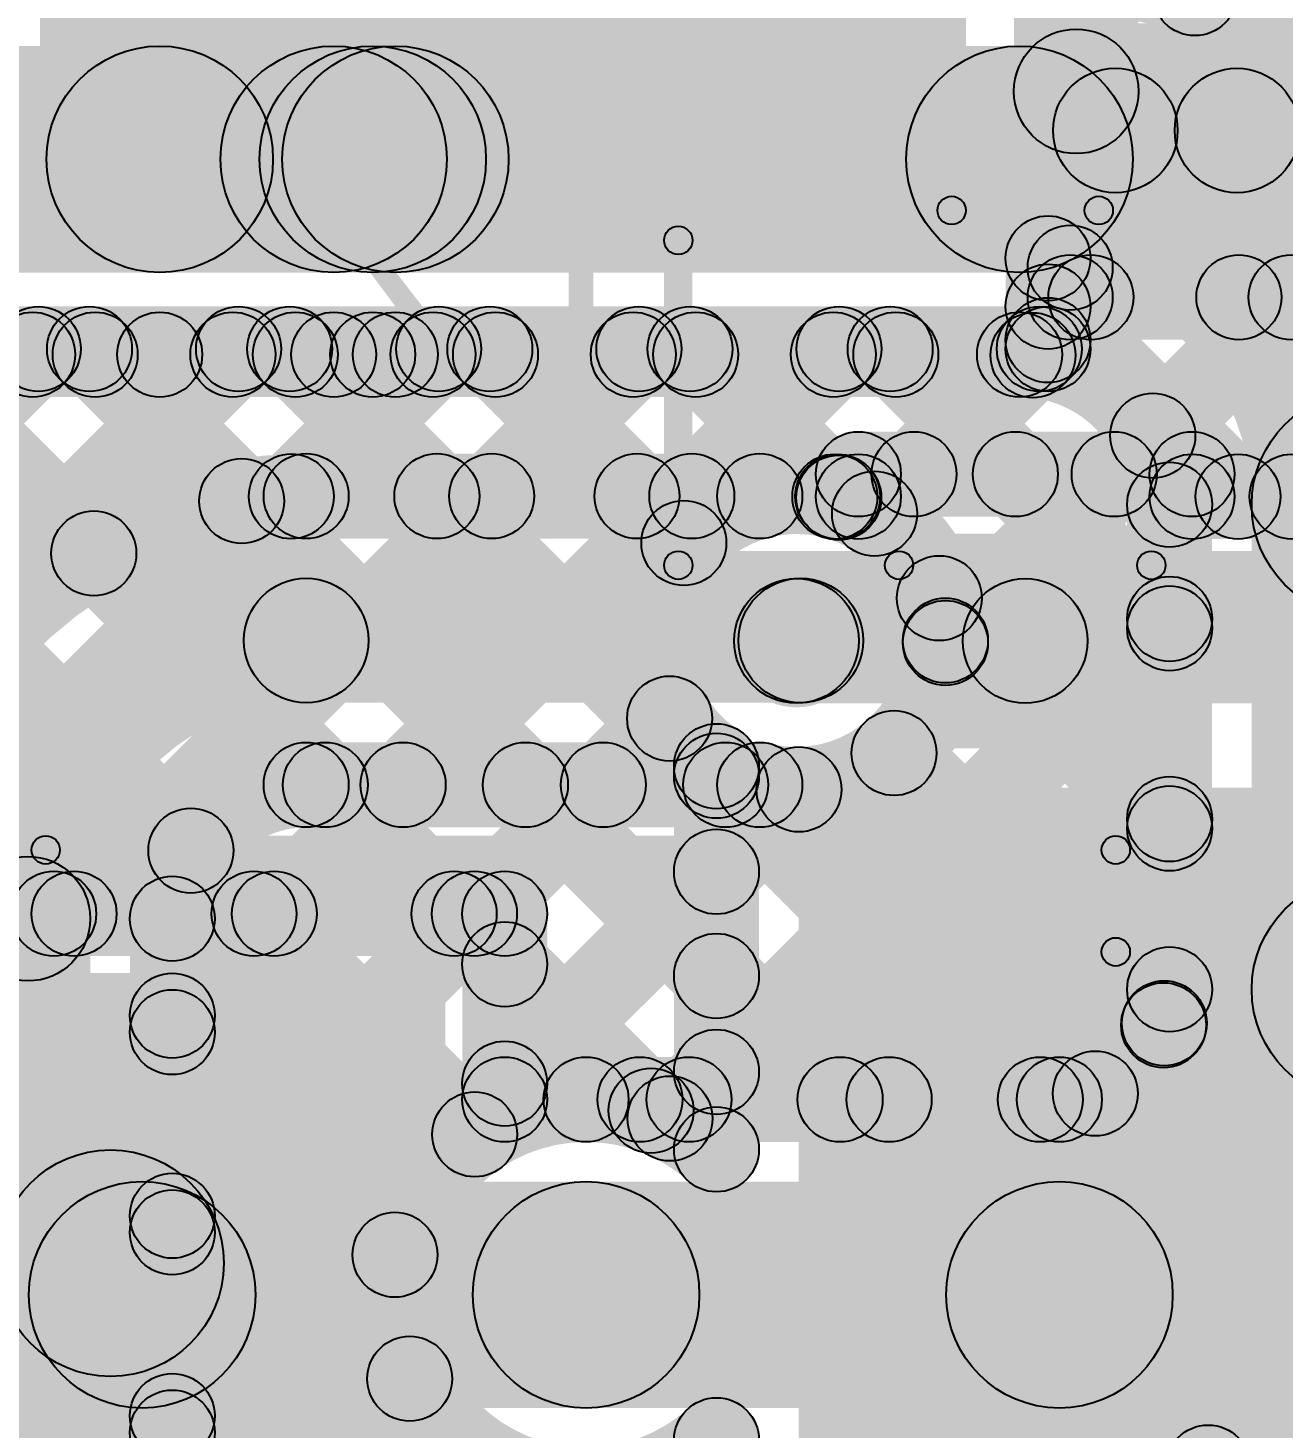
# Model space of a CAD drawing. Header units: millimetres. Extents: x 0 to 210, y 0 to 213.
# Drawn here: x 1.6179 to 1.8397, y 1.3029 to 1.5502 of the extents above; entities that cross this region are included whole.
import ezdxf

# ---------------------------------------------------------------- set-up
doc = ezdxf.new("R2010")
doc.units = ezdxf.units.MM
doc.header["$MEASUREMENT"] = 0
for name, color, linetype in [('BottomLayer', 5, 'Continuous'), ('TopLayer', 1, 'Continuous'), ('TopOverlay', 2, 'Continuous'), ('TopPaste', 8, 'Continuous'), ('TopSolder', 216, 'Continuous'), ('ViaHoleLayer', 16, 'Continuous')]:
    doc.layers.add(name, color=color, linetype=linetype)

# ---------------------------------------------------------------- blocks, each defined once
blk = doc.blocks.new('SMB_85')
at = {"layer": 'TopLayer'}
for points in [[(-0.14567, -0.04724), (-0.14567, 0.04724), (-0.03543, 0.04724), (-0.03543, -0.04724)], [(0.03543, -0.04724), (0.03543, 0.04724), (0.14567, 0.04724), (0.14567, -0.04724)]]:
    blk.add_hatch(color=1, dxfattribs=at).paths.add_polyline_path(points)
at = {"layer": 'TopOverlay'}
h = blk.add_hatch(color=2, dxfattribs=at)
edge = h.paths.add_edge_path()
edge.add_arc((-0.087, 0.073), 0.0025, 0, 360)
h = blk.add_hatch(color=2, dxfattribs=at)
edge = h.paths.add_edge_path()
edge.add_arc((-0.087, 0.073), 0.0025, 0, 360)
for points in [[(0.102, 0.0755), (0.102, 0.0705), (-0.087, 0.0705), (-0.087, 0.0755)], [(0.102, 0.049), (0.19, 0.049), (0.19, 0.075), (0.102, 0.075)], [(-0.0895, 0.073), (-0.0845, 0.073), (-0.0845, 0.055), (-0.0895, 0.055)], [(0.147, -0.065), (0.19, -0.065), (0.19, 0.053), (0.147, 0.053)], [(0.102, -0.075), (0.19, -0.075), (0.19, -0.049), (0.102, -0.049)], [(-0.0895, -0.055), (-0.0845, -0.055), (-0.0845, -0.073), (-0.0895, -0.073)], [(0.102, -0.0705), (0.102, -0.0755), (-0.087, -0.0755), (-0.087, -0.0705)]]:
    blk.add_hatch(color=2, dxfattribs=at).paths.add_polyline_path(points)
h = blk.add_hatch(color=2, dxfattribs=at)
edge = h.paths.add_edge_path()
edge.add_arc((0.102, 0.073), 0.0025, 0, 360)
h = blk.add_hatch(color=2, dxfattribs=at)
edge = h.paths.add_edge_path()
edge.add_arc((-0.087, 0.055), 0.0025, 0, 360)
h = blk.add_hatch(color=2, dxfattribs=at)
edge = h.paths.add_edge_path()
edge.add_arc((-0.087, -0.055), 0.0025, 0, 360)
h = blk.add_hatch(color=2, dxfattribs=at)
edge = h.paths.add_edge_path()
edge.add_arc((-0.087, -0.073), 0.0025, 0, 360)
h = blk.add_hatch(color=2, dxfattribs=at)
edge = h.paths.add_edge_path()
edge.add_arc((-0.087, -0.073), 0.0025, 0, 360)
h = blk.add_hatch(color=2, dxfattribs=at)
edge = h.paths.add_edge_path()
edge.add_arc((0.102, -0.073), 0.0025, 0, 360)
at = {"layer": 'TopPaste'}
for points in [[(-0.14567, -0.04724), (-0.14567, 0.04724), (-0.03543, 0.04724), (-0.03543, -0.04724)], [(0.03543, -0.04724), (0.03543, 0.04724), (0.14567, 0.04724), (0.14567, -0.04724)]]:
    blk.add_hatch(color=8, dxfattribs=at).paths.add_polyline_path(points)
at = {"layer": 'TopSolder'}
for points in [[(-0.14967, -0.05124), (-0.14967, 0.05124), (-0.03143, 0.05124), (-0.03143, -0.05124)], [(0.03143, -0.05124), (0.03143, 0.05124), (0.14967, 0.05124), (0.14967, -0.05124)]]:
    blk.add_hatch(color=216, dxfattribs=at).paths.add_polyline_path(points)
at = {"layer": 'TopOverlay'}
for centre in [(-0.087, 0.073), (-0.087, 0.073), (0.102, 0.073), (-0.087, 0.055), (-0.087, -0.055), (-0.087, -0.073), (-0.087, -0.073), (0.102, -0.073)]:
    blk.add_circle(centre, 0.0025, dxfattribs=at)
blk = doc.blocks.new('S____SOT_3_98')
at = {"layer": 'TopLayer'}
for points in [[(-0.01496, 0.06004), (0.01496, 0.06004), (0.01496, 0.03012), (-0.01496, 0.03012)], [(-0.05236, -0.03012), (-0.02244, -0.03012), (-0.02244, -0.06004), (-0.05236, -0.06004)], [(0.02244, -0.03012), (0.05236, -0.03012), (0.05236, -0.06004), (0.02244, -0.06004)]]:
    blk.add_hatch(color=1, dxfattribs=at).paths.add_polyline_path(points)
at = {"layer": 'TopOverlay'}
h = blk.add_hatch(color=2, dxfattribs=at)
edge = h.paths.add_edge_path()
edge.add_arc((-0.06127, 0.03171), 0.0025, 0, 360)
h = blk.add_hatch(color=2, dxfattribs=at)
edge = h.paths.add_edge_path()
edge.add_arc((-0.06127, 0.03171), 0.0025, 0, 360)
for points in [[(-0.02227, 0.03421), (-0.02227, 0.02921), (-0.06127, 0.02921), (-0.06127, 0.03421)], [(0.06127, 0.03421), (0.06127, 0.02921), (0.02227, 0.02921), (0.02227, 0.03421)], [(-0.06377, 0.03171), (-0.05877, 0.03171), (-0.05877, -0.02481), (-0.06377, -0.02481)], [(0.05877, 0.03171), (0.06377, 0.03171), (0.06377, -0.02568), (0.05877, -0.02568)], [(0.013, -0.02846), (0.013, -0.03346), (-0.013, -0.03346), (-0.013, -0.02846)]]:
    blk.add_hatch(color=2, dxfattribs=at).paths.add_polyline_path(points)
h = blk.add_hatch(color=2, dxfattribs=at)
edge = h.paths.add_edge_path()
edge.add_arc((-0.02227, 0.03171), 0.0025, 0, 360)
h = blk.add_hatch(color=2, dxfattribs=at)
edge = h.paths.add_edge_path()
edge.add_arc((0.02227, 0.03171), 0.0025, 0, 360)
h = blk.add_hatch(color=2, dxfattribs=at)
edge = h.paths.add_edge_path()
edge.add_arc((0.06127, 0.03171), 0.0025, 0, 360)
h = blk.add_hatch(color=2, dxfattribs=at)
edge = h.paths.add_edge_path()
edge.add_arc((0.06127, 0.03171), 0.0025, 0, 360)
h = blk.add_hatch(color=2, dxfattribs=at)
edge = h.paths.add_edge_path()
edge.add_arc((-0.06127, -0.02481), 0.0025, 0, 360)
h = blk.add_hatch(color=2, dxfattribs=at)
edge = h.paths.add_edge_path()
edge.add_arc((0.06127, -0.02568), 0.0025, 0, 360)
h = blk.add_hatch(color=2, dxfattribs=at)
edge = h.paths.add_edge_path()
edge.add_arc((-0.013, -0.03096), 0.0025, 0, 360)
h = blk.add_hatch(color=2, dxfattribs=at)
edge = h.paths.add_edge_path()
edge.add_arc((0.013, -0.03096), 0.0025, 0, 360)
h = blk.add_hatch(color=2, dxfattribs=at)
edge = h.paths.add_edge_path()
edge.add_arc((-0.07161, -0.04729), 0.005, 0, 360)
h = blk.add_hatch(color=2, dxfattribs=at)
edge = h.paths.add_edge_path()
edge.add_arc((-0.06439, -0.04729), 0.005, 0, 360)
at = {"layer": 'TopPaste'}
for points in [[(-0.01496, 0.06004), (0.01496, 0.06004), (0.01496, 0.03012), (-0.01496, 0.03012)], [(-0.05236, -0.03012), (-0.02244, -0.03012), (-0.02244, -0.06004), (-0.05236, -0.06004)], [(0.02244, -0.03012), (0.05236, -0.03012), (0.05236, -0.06004), (0.02244, -0.06004)]]:
    blk.add_hatch(color=8, dxfattribs=at).paths.add_polyline_path(points)
at = {"layer": 'TopSolder'}
for points in [[(-0.01896, 0.06404), (0.01896, 0.06404), (0.01896, 0.02612), (-0.01896, 0.02612)], [(-0.05636, -0.02612), (-0.01844, -0.02612), (-0.01844, -0.06404), (-0.05636, -0.06404)], [(0.01844, -0.02612), (0.05636, -0.02612), (0.05636, -0.06404), (0.01844, -0.06404)]]:
    blk.add_hatch(color=216, dxfattribs=at).paths.add_polyline_path(points)
at = {"layer": 'TopOverlay', "const_width": 0.01}
blk.add_lwpolyline([(-0.06439, -0.04729, 1), (-0.07161, -0.04729, 1)], format="xyb", close=True, dxfattribs=at)
at = {"layer": 'TopOverlay'}
for centre, radius in [((-0.06127, 0.03171), 0.0025), ((-0.06127, 0.03171), 0.0025), ((-0.02227, 0.03171), 0.0025), ((0.02227, 0.03171), 0.0025), ((0.06127, 0.03171), 0.0025), ((0.06127, 0.03171), 0.0025), ((-0.06127, -0.02481), 0.0025), ((0.06127, -0.02568), 0.0025), ((-0.013, -0.03096), 0.0025), ((0.013, -0.03096), 0.0025), ((-0.07161, -0.04729), 0.005), ((-0.06439, -0.04729), 0.005)]:
    blk.add_circle(centre, radius, dxfattribs=at)

msp = doc.modelspace()

# ---------------------------------------------------------------- hatches: boundary and pattern name
at = {"layer": 'BottomLayer'}
h = msp.add_hatch(color=5, dxfattribs=at)
edge = h.paths.add_edge_path()
edge.add_arc((1.82397, 1.55634), 0.0075, 0, 360)
for points in [[(1.50023, 1.507), (1.50023, 1.547), (1.64114, 1.547), (1.64114, 1.507)], [(1.64114, 1.507), (1.64114, 1.547), (1.67186, 1.547), (1.67186, 1.507)], [(1.67186, 1.507), (1.67186, 1.547), (1.67876, 1.547), (1.67876, 1.507)], [(1.68276, 1.507), (1.68276, 1.547), (1.793, 1.547), (1.793, 1.507)], [(1.50023, 1.485), (1.50023, 1.5), (1.64114, 1.5), (1.64114, 1.485)], [(1.64114, 1.485), (1.64114, 1.5), (1.67186, 1.5), (1.67186, 1.485)], [(1.67186, 1.485), (1.67186, 1.5), (1.67876, 1.5), (1.67876, 1.485)], [(1.68276, 1.485), (1.68276, 1.5), (1.793, 1.5), (1.793, 1.485)], [(1.4918, 1.31964), (1.4812, 1.33024), (1.64876, 1.4978), (1.65936, 1.4872)], [(1.4918, 1.35499), (1.4812, 1.3656), (1.6134, 1.4978), (1.62401, 1.4872)], [(1.58907, 1.4872), (1.59968, 1.4978), (1.63479, 1.46269), (1.62418, 1.45209)], [(1.62443, 1.4872), (1.63503, 1.4978), (1.66091, 1.47193), (1.6503, 1.46132)], [(1.66967, 1.46215), (1.65906, 1.47276), (1.68411, 1.4978), (1.69472, 1.4872)], [(1.65978, 1.4872), (1.67039, 1.4978), (1.69539, 1.4728), (1.68478, 1.4622)], [(1.70507, 1.4622), (1.69447, 1.4728), (1.71947, 1.4978), (1.73007, 1.4872)], [(1.69514, 1.4872), (1.70574, 1.4978), (1.73074, 1.4728), (1.72014, 1.4622)], [(1.74043, 1.4622), (1.72982, 1.4728), (1.75482, 1.4978), (1.76543, 1.4872)], [(1.73049, 1.4872), (1.7411, 1.4978), (1.76637, 1.47253), (1.75576, 1.46193)], [(1.77269, 1.4591), (1.76208, 1.46971), (1.79007, 1.4977), (1.80068, 1.48709)], [(1.76585, 1.4872), (1.77645, 1.4978), (1.8248, 1.44945), (1.8142, 1.43885)], [(1.78521, 1.43627), (1.7746, 1.44687), (1.81122, 1.4835), (1.82183, 1.47289)], [(1.667, 1.46), (1.667, 1.475), (1.74712, 1.475), (1.74712, 1.46)], [(1.827, 1.38037), (1.812, 1.38037), (1.812, 1.466), (1.827, 1.466)], [(1.874, 1.38037), (1.834, 1.38037), (1.834, 1.466), (1.874, 1.466)], [(1.77352, 1.44417), (1.78413, 1.45477), (1.8248, 1.4141), (1.8142, 1.40349)], [(1.667, 1.431), (1.667, 1.453), (1.75435, 1.453), (1.75435, 1.431)], [(1.73991, 1.35561), (1.7293, 1.36622), (1.8142, 1.45111), (1.8248, 1.44051)], [(1.76552, 1.41681), (1.77613, 1.42742), (1.82386, 1.37969), (1.81325, 1.36908)], [(1.667, 1.409), (1.667, 1.424), (1.74712, 1.424), (1.74712, 1.409)], [(1.64866, 1.33507), (1.63805, 1.34568), (1.71418, 1.4218), (1.72478, 1.4112)], [(1.64866, 1.37043), (1.63805, 1.38104), (1.67882, 1.4218), (1.68943, 1.4112)], [(1.64866, 1.29972), (1.63805, 1.31033), (1.74872, 1.421), (1.75933, 1.41039)], [(1.66507, 1.4112), (1.67568, 1.4218), (1.73126, 1.36622), (1.72065, 1.35561)], [(1.70043, 1.4112), (1.71103, 1.4218), (1.76662, 1.36622), (1.75601, 1.35561)], [(1.73578, 1.4112), (1.74639, 1.4218), (1.80197, 1.36622), (1.79137, 1.35561)], [(1.77527, 1.35561), (1.76466, 1.36622), (1.8142, 1.41576), (1.8248, 1.40515)], [(1.64134, 1.39957), (1.65194, 1.41018), (1.70207, 1.36006), (1.69146, 1.34945)], [(1.62886, 0.477), (1.60686, 0.477), (1.60686, 1.39286), (1.62886, 1.39286)], [(1.65086, 0.65767), (1.63586, 0.65767), (1.63586, 1.39286), (1.65086, 1.39286)], [(1.63805, 1.3675), (1.64866, 1.37811), (1.68798, 1.33879), (1.67737, 1.32818)], [(1.81168, 1.35667), (1.80107, 1.36728), (1.81314, 1.37934), (1.82374, 1.36874)], [(1.71644, 1.35342), (1.71644, 1.36842), (1.80004, 1.36842), (1.80004, 1.35342)], [(1.71644, 1.30642), (1.71644, 1.34642), (1.80004, 1.34642), (1.80004, 1.30642)], [(1.63805, 1.33215), (1.64866, 1.34275), (2.0058, 0.98561), (1.9952, 0.97501)], [(1.64866, 1.26436), (1.63805, 1.27497), (1.67999, 1.3169), (1.69059, 1.3063)], [(1.63805, 1.29679), (1.64866, 1.3074), (2.0058, 0.95026), (1.9952, 0.93965)]]:
    msp.add_hatch(color=5, dxfattribs=at).paths.add_polyline_path(points)
h = msp.add_hatch(color=5, dxfattribs=at)
edge = h.paths.add_edge_path()
edge.add_arc((1.64114, 1.527), 0.02, 0, 360)
h = msp.add_hatch(color=5, dxfattribs=at)
edge = h.paths.add_edge_path()
edge.add_arc((1.64114, 1.527), 0.02, 0, 360)
h = msp.add_hatch(color=5, dxfattribs=at)
edge = h.paths.add_edge_path()
edge.add_arc((1.67186, 1.527), 0.02, 0, 360)
h = msp.add_hatch(color=5, dxfattribs=at)
edge = h.paths.add_edge_path()
edge.add_arc((1.67186, 1.527), 0.02, 0, 360)
h = msp.add_hatch(color=5, dxfattribs=at)
edge = h.paths.add_edge_path()
edge.add_arc((1.67876, 1.527), 0.02, 0, 360)
h = msp.add_hatch(color=5, dxfattribs=at)
edge = h.paths.add_edge_path()
edge.add_arc((1.68276, 1.527), 0.02, 0, 360)
h = msp.add_hatch(color=5, dxfattribs=at)
edge = h.paths.add_edge_path()
edge.add_arc((1.793, 1.527), 0.02, 0, 360)
h = msp.add_hatch(color=5, dxfattribs=at)
edge = h.paths.add_edge_path()
edge.add_arc((1.793, 1.527), 0.02, 0, 360)
h = msp.add_hatch(color=5, dxfattribs=at)
edge = h.paths.add_edge_path()
edge.add_arc((1.64114, 1.527), 0.01181, 0, 360)
h = msp.add_hatch(color=5, dxfattribs=at)
edge = h.paths.add_edge_path()
edge.add_arc((1.67186, 1.527), 0.01181, 0, 360)
h = msp.add_hatch(color=5, dxfattribs=at)
edge = h.paths.add_edge_path()
edge.add_arc((1.6187, 1.4925), 0.0075, 0, 360)
h = msp.add_hatch(color=5, dxfattribs=at)
edge = h.paths.add_edge_path()
edge.add_arc((1.62973, 1.4925), 0.0075, 0, 360)
h = msp.add_hatch(color=5, dxfattribs=at)
edge = h.paths.add_edge_path()
edge.add_arc((1.64114, 1.4925), 0.0075, 0, 360)
h = msp.add_hatch(color=5, dxfattribs=at)
edge = h.paths.add_edge_path()
edge.add_arc((1.64114, 1.4925), 0.0075, 0, 360)
h = msp.add_hatch(color=5, dxfattribs=at)
edge = h.paths.add_edge_path()
edge.add_arc((1.65406, 1.4925), 0.0075, 0, 360)
h = msp.add_hatch(color=5, dxfattribs=at)
edge = h.paths.add_edge_path()
edge.add_arc((1.66509, 1.4925), 0.0075, 0, 360)
h = msp.add_hatch(color=5, dxfattribs=at)
edge = h.paths.add_edge_path()
edge.add_arc((1.67186, 1.4925), 0.0075, 0, 360)
h = msp.add_hatch(color=5, dxfattribs=at)
edge = h.paths.add_edge_path()
edge.add_arc((1.67186, 1.4925), 0.0075, 0, 360)
h = msp.add_hatch(color=5, dxfattribs=at)
edge = h.paths.add_edge_path()
edge.add_arc((1.67876, 1.4925), 0.0075, 0, 360)
h = msp.add_hatch(color=5, dxfattribs=at)
edge = h.paths.add_edge_path()
edge.add_arc((1.68276, 1.4925), 0.0075, 0, 360)
h = msp.add_hatch(color=5, dxfattribs=at)
edge = h.paths.add_edge_path()
edge.add_arc((1.68941, 1.4925), 0.0075, 0, 360)
h = msp.add_hatch(color=5, dxfattribs=at)
edge = h.paths.add_edge_path()
edge.add_arc((1.70044, 1.4925), 0.0075, 0, 360)
h = msp.add_hatch(color=5, dxfattribs=at)
edge = h.paths.add_edge_path()
edge.add_arc((1.72477, 1.4925), 0.0075, 0, 360)
h = msp.add_hatch(color=5, dxfattribs=at)
edge = h.paths.add_edge_path()
edge.add_arc((1.7358, 1.4925), 0.0075, 0, 360)
h = msp.add_hatch(color=5, dxfattribs=at)
edge = h.paths.add_edge_path()
edge.add_arc((1.76012, 1.4925), 0.0075, 0, 360)
h = msp.add_hatch(color=5, dxfattribs=at)
edge = h.paths.add_edge_path()
edge.add_arc((1.77115, 1.4925), 0.0075, 0, 360)
h = msp.add_hatch(color=5, dxfattribs=at)
edge = h.paths.add_edge_path()
edge.add_arc((1.793, 1.4925), 0.0075, 0, 360)
h = msp.add_hatch(color=5, dxfattribs=at)
edge = h.paths.add_edge_path()
edge.add_arc((1.793, 1.4925), 0.0075, 0, 360)
h = msp.add_hatch(color=5, dxfattribs=at)
edge = h.paths.add_edge_path()
edge.add_arc((1.79537, 1.49239), 0.0075, 0, 360)
h = msp.add_hatch(color=5, dxfattribs=at)
edge = h.paths.add_edge_path()
edge.add_arc((1.81653, 1.47819), 0.0075, 0, 360)
h = msp.add_hatch(color=5, dxfattribs=at)
edge = h.paths.add_edge_path()
edge.add_arc((1.854, 1.466), 0.02, 0, 360)
h = msp.add_hatch(color=5, dxfattribs=at)
edge = h.paths.add_edge_path()
edge.add_arc((1.854, 1.466), 0.02, 0, 360)
h = msp.add_hatch(color=5, dxfattribs=at)
edge = h.paths.add_edge_path()
edge.add_arc((1.65561, 1.46663), 0.0075, 0, 360)
h = msp.add_hatch(color=5, dxfattribs=at)
edge = h.paths.add_edge_path()
edge.add_arc((1.66437, 1.46745), 0.0075, 0, 360)
h = msp.add_hatch(color=5, dxfattribs=at)
edge = h.paths.add_edge_path()
edge.add_arc((1.667, 1.4675), 0.0075, 0, 360)
h = msp.add_hatch(color=5, dxfattribs=at)
edge = h.paths.add_edge_path()
edge.add_arc((1.667, 1.4675), 0.0075, 0, 360)
h = msp.add_hatch(color=5, dxfattribs=at)
edge = h.paths.add_edge_path()
edge.add_arc((1.69009, 1.4675), 0.0075, 0, 360)
h = msp.add_hatch(color=5, dxfattribs=at)
edge = h.paths.add_edge_path()
edge.add_arc((1.69977, 1.4675), 0.0075, 0, 360)
h = msp.add_hatch(color=5, dxfattribs=at)
edge = h.paths.add_edge_path()
edge.add_arc((1.72544, 1.4675), 0.0075, 0, 360)
h = msp.add_hatch(color=5, dxfattribs=at)
edge = h.paths.add_edge_path()
edge.add_arc((1.73512, 1.4675), 0.0075, 0, 360)
h = msp.add_hatch(color=5, dxfattribs=at)
edge = h.paths.add_edge_path()
edge.add_arc((1.74712, 1.4675), 0.0075, 0, 360)
h = msp.add_hatch(color=5, dxfattribs=at)
edge = h.paths.add_edge_path()
edge.add_arc((1.74712, 1.4675), 0.0075, 0, 360)
h = msp.add_hatch(color=5, dxfattribs=at)
edge = h.paths.add_edge_path()
edge.add_arc((1.76107, 1.46723), 0.0075, 0, 360)
h = msp.add_hatch(color=5, dxfattribs=at)
edge = h.paths.add_edge_path()
edge.add_arc((1.76739, 1.46441), 0.0075, 0, 360)
h = msp.add_hatch(color=5, dxfattribs=at)
edge = h.paths.add_edge_path()
edge.add_arc((1.8195, 1.466), 0.0075, 0, 360)
h = msp.add_hatch(color=5, dxfattribs=at)
edge = h.paths.add_edge_path()
edge.add_arc((1.8195, 1.466), 0.0075, 0, 360)
h = msp.add_hatch(color=5, dxfattribs=at)
edge = h.paths.add_edge_path()
edge.add_arc((1.62949, 1.45739), 0.0075, 0, 360)
h = msp.add_hatch(color=5, dxfattribs=at)
edge = h.paths.add_edge_path()
edge.add_arc((1.77883, 1.44947), 0.0075, 0, 360)
h = msp.add_hatch(color=5, dxfattribs=at)
edge = h.paths.add_edge_path()
edge.add_arc((1.667, 1.442), 0.011, 0, 360)
h = msp.add_hatch(color=5, dxfattribs=at)
edge = h.paths.add_edge_path()
edge.add_arc((1.667, 1.442), 0.011, 0, 360)
h = msp.add_hatch(color=5, dxfattribs=at)
edge = h.paths.add_edge_path()
edge.add_arc((1.7536, 1.442), 0.01181, 0, 360)
h = msp.add_hatch(color=5, dxfattribs=at)
edge = h.paths.add_edge_path()
edge.add_arc((1.75435, 1.442), 0.011, 0, 360)
h = msp.add_hatch(color=5, dxfattribs=at)
edge = h.paths.add_edge_path()
edge.add_arc((1.8195, 1.44581), 0.0075, 0, 360)
h = msp.add_hatch(color=5, dxfattribs=at)
edge = h.paths.add_edge_path()
edge.add_arc((1.8195, 1.44415), 0.0075, 0, 360)
h = msp.add_hatch(color=5, dxfattribs=at)
edge = h.paths.add_edge_path()
edge.add_arc((1.77991, 1.442), 0.0075, 0, 360)
h = msp.add_hatch(color=5, dxfattribs=at)
edge = h.paths.add_edge_path()
edge.add_arc((1.77991, 1.442), 0.0075, 0, 360)
h = msp.add_hatch(color=5, dxfattribs=at)
edge = h.paths.add_edge_path()
edge.add_arc((1.77991, 1.44157), 0.0075, 0, 360)
h = msp.add_hatch(color=5, dxfattribs=at)
edge = h.paths.add_edge_path()
edge.add_arc((1.77083, 1.42211), 0.0075, 0, 360)
h = msp.add_hatch(color=5, dxfattribs=at)
edge = h.paths.add_edge_path()
edge.add_arc((1.667, 1.4165), 0.0075, 0, 360)
h = msp.add_hatch(color=5, dxfattribs=at)
edge = h.paths.add_edge_path()
edge.add_arc((1.667, 1.4165), 0.0075, 0, 360)
h = msp.add_hatch(color=5, dxfattribs=at)
edge = h.paths.add_edge_path()
edge.add_arc((1.67038, 1.4165), 0.0075, 0, 360)
h = msp.add_hatch(color=5, dxfattribs=at)
edge = h.paths.add_edge_path()
edge.add_arc((1.68412, 1.4165), 0.0075, 0, 360)
h = msp.add_hatch(color=5, dxfattribs=at)
edge = h.paths.add_edge_path()
edge.add_arc((1.70573, 1.4165), 0.0075, 0, 360)
h = msp.add_hatch(color=5, dxfattribs=at)
edge = h.paths.add_edge_path()
edge.add_arc((1.71948, 1.4165), 0.0075, 0, 360)
h = msp.add_hatch(color=5, dxfattribs=at)
edge = h.paths.add_edge_path()
edge.add_arc((1.74109, 1.4165), 0.0075, 0, 360)
h = msp.add_hatch(color=5, dxfattribs=at)
edge = h.paths.add_edge_path()
edge.add_arc((1.74712, 1.4165), 0.0075, 0, 360)
h = msp.add_hatch(color=5, dxfattribs=at)
edge = h.paths.add_edge_path()
edge.add_arc((1.74712, 1.4165), 0.0075, 0, 360)
h = msp.add_hatch(color=5, dxfattribs=at)
edge = h.paths.add_edge_path()
edge.add_arc((1.75403, 1.41569), 0.0075, 0, 360)
h = msp.add_hatch(color=5, dxfattribs=at)
edge = h.paths.add_edge_path()
edge.add_arc((1.8195, 1.41045), 0.0075, 0, 360)
h = msp.add_hatch(color=5, dxfattribs=at)
edge = h.paths.add_edge_path()
edge.add_arc((1.8195, 1.4088), 0.0075, 0, 360)
h = msp.add_hatch(color=5, dxfattribs=at)
edge = h.paths.add_edge_path()
edge.add_arc((1.64664, 1.40488), 0.0075, 0, 360)
h = msp.add_hatch(color=5, dxfattribs=at)
edge = h.paths.add_edge_path()
edge.add_arc((1.61786, 1.39286), 0.011, 0, 360)
h = msp.add_hatch(color=5, dxfattribs=at)
edge = h.paths.add_edge_path()
edge.add_arc((1.61786, 1.39286), 0.011, 0, 360)
h = msp.add_hatch(color=5, dxfattribs=at)
edge = h.paths.add_edge_path()
edge.add_arc((1.64336, 1.39286), 0.0075, 0, 360)
h = msp.add_hatch(color=5, dxfattribs=at)
edge = h.paths.add_edge_path()
edge.add_arc((1.64336, 1.39286), 0.0075, 0, 360)
h = msp.add_hatch(color=5, dxfattribs=at)
edge = h.paths.add_edge_path()
edge.add_arc((1.854, 1.38037), 0.02, 0, 360)
h = msp.add_hatch(color=5, dxfattribs=at)
edge = h.paths.add_edge_path()
edge.add_arc((1.854, 1.38037), 0.02, 0, 360)
h = msp.add_hatch(color=5, dxfattribs=at)
edge = h.paths.add_edge_path()
edge.add_arc((1.8195, 1.38037), 0.0075, 0, 360)
h = msp.add_hatch(color=5, dxfattribs=at)
edge = h.paths.add_edge_path()
edge.add_arc((1.8195, 1.38037), 0.0075, 0, 360)
h = msp.add_hatch(color=5, dxfattribs=at)
edge = h.paths.add_edge_path()
edge.add_arc((1.64336, 1.37573), 0.0075, 0, 360)
h = msp.add_hatch(color=5, dxfattribs=at)
edge = h.paths.add_edge_path()
edge.add_arc((1.64336, 1.37281), 0.0075, 0, 360)
h = msp.add_hatch(color=5, dxfattribs=at)
edge = h.paths.add_edge_path()
edge.add_arc((1.81844, 1.37404), 0.0075, 0, 360)
h = msp.add_hatch(color=5, dxfattribs=at)
edge = h.paths.add_edge_path()
edge.add_arc((1.81856, 1.37439), 0.0075, 0, 360)
h = msp.add_hatch(color=5, dxfattribs=at)
edge = h.paths.add_edge_path()
edge.add_arc((1.71644, 1.36092), 0.0075, 0, 360)
h = msp.add_hatch(color=5, dxfattribs=at)
edge = h.paths.add_edge_path()
edge.add_arc((1.71644, 1.36092), 0.0075, 0, 360)
h = msp.add_hatch(color=5, dxfattribs=at)
edge = h.paths.add_edge_path()
edge.add_arc((1.72596, 1.36092), 0.0075, 0, 360)
h = msp.add_hatch(color=5, dxfattribs=at)
edge = h.paths.add_edge_path()
edge.add_arc((1.73461, 1.36092), 0.0075, 0, 360)
h = msp.add_hatch(color=5, dxfattribs=at)
edge = h.paths.add_edge_path()
edge.add_arc((1.76131, 1.36092), 0.0075, 0, 360)
h = msp.add_hatch(color=5, dxfattribs=at)
edge = h.paths.add_edge_path()
edge.add_arc((1.76996, 1.36092), 0.0075, 0, 360)
h = msp.add_hatch(color=5, dxfattribs=at)
edge = h.paths.add_edge_path()
edge.add_arc((1.79667, 1.36092), 0.0075, 0, 360)
h = msp.add_hatch(color=5, dxfattribs=at)
edge = h.paths.add_edge_path()
edge.add_arc((1.80004, 1.36092), 0.0075, 0, 360)
h = msp.add_hatch(color=5, dxfattribs=at)
edge = h.paths.add_edge_path()
edge.add_arc((1.80004, 1.36092), 0.0075, 0, 360)
h = msp.add_hatch(color=5, dxfattribs=at)
edge = h.paths.add_edge_path()
edge.add_arc((1.80638, 1.36198), 0.0075, 0, 360)
h = msp.add_hatch(color=5, dxfattribs=at)
edge = h.paths.add_edge_path()
edge.add_arc((1.69677, 1.35475), 0.0075, 0, 360)
h = msp.add_hatch(color=5, dxfattribs=at)
edge = h.paths.add_edge_path()
edge.add_arc((1.64336, 1.34038), 0.0075, 0, 360)
h = msp.add_hatch(color=5, dxfattribs=at)
edge = h.paths.add_edge_path()
edge.add_arc((1.71644, 1.32642), 0.02, 0, 360)
h = msp.add_hatch(color=5, dxfattribs=at)
edge = h.paths.add_edge_path()
edge.add_arc((1.80004, 1.32642), 0.02, 0, 360)
h = msp.add_hatch(color=5, dxfattribs=at)
edge = h.paths.add_edge_path()
edge.add_arc((1.80004, 1.32642), 0.02, 0, 360)
h = msp.add_hatch(color=5, dxfattribs=at)
edge = h.paths.add_edge_path()
edge.add_arc((1.64336, 1.33745), 0.0075, 0, 360)
h = msp.add_hatch(color=5, dxfattribs=at)
edge = h.paths.add_edge_path()
edge.add_arc((1.68268, 1.33349), 0.0075, 0, 360)
h = msp.add_hatch(color=5, dxfattribs=at)
edge = h.paths.add_edge_path()
edge.add_arc((1.71644, 1.32642), 0.01181, 0, 360)
h = msp.add_hatch(color=5, dxfattribs=at)
edge = h.paths.add_edge_path()
edge.add_arc((1.68529, 1.3116), 0.0075, 0, 360)
h = msp.add_hatch(color=5, dxfattribs=at)
edge = h.paths.add_edge_path()
edge.add_arc((1.64336, 1.30502), 0.0075, 0, 360)
h = msp.add_hatch(color=5, dxfattribs=at)
edge = h.paths.add_edge_path()
edge.add_arc((1.64336, 1.3021), 0.0075, 0, 360)
h = msp.add_hatch(color=5, dxfattribs=at)
edge = h.paths.add_edge_path()
edge.add_arc((1.82632, 1.29591), 0.0075, 0, 360)
at = {"layer": 'TopLayer'}
for points in [[(1.38307, 1.6932), (1.39368, 1.7038), (1.69843, 1.39905), (1.68783, 1.38844)], [(1.814, 1.539), (1.792, 1.539), (1.792, 1.60911), (1.814, 1.60911)], [(1.62, 1.508), (1.78353, 1.508), (1.78353, 1.60161), (1.62, 1.60161)], [(1.4967, 1.54422), (1.5073, 1.55482), (1.66308, 1.39905), (1.65247, 1.38844)], [(1.79522, 1.53122), (1.81078, 1.54678), (1.8177, 1.53986), (1.80214, 1.5243)], [(1.80992, 1.52108), (1.80992, 1.54308), (1.8314, 1.54308), (1.8314, 1.52108)], [(1.4967, 1.50886), (1.5073, 1.51947), (1.62772, 1.39905), (1.61712, 1.38844)], [(1.84641, 1.46212), (1.83581, 1.47272), (1.8752, 1.51211), (1.8858, 1.50151)], [(1.80553, 1.4935), (1.79053, 1.4935), (1.79053, 1.50952), (1.80553, 1.50952)], [(1.80194, 1.49512), (1.80194, 1.51012), (1.86086, 1.51012), (1.86086, 1.49512)], [(1.80333, 1.48975), (1.79273, 1.50035), (1.80029, 1.50792), (1.8109, 1.49731)], [(1.79273, 1.49567), (1.80333, 1.50628), (1.83689, 1.47272), (1.82628, 1.46212)], [(1.80944, 1.50262), (1.79444, 1.50262), (1.79444, 1.50786), (1.80944, 1.50786)], [(1.81502, 1.46608), (1.80441, 1.47669), (1.83565, 1.50792), (1.84626, 1.49731)], [(1.82644, 1.49731), (1.83705, 1.50792), (1.87224, 1.47272), (1.86164, 1.46212)], [(1.5073, 1.37049), (1.4967, 1.3811), (1.6144, 1.4988), (1.62501, 1.4882)], [(1.5073, 1.33514), (1.4967, 1.34574), (1.64976, 1.4988), (1.66036, 1.4882)], [(1.59596, 1.38844), (1.58535, 1.39905), (1.68511, 1.4988), (1.69572, 1.4882)], [(1.6055, 1.486), (1.6055, 1.501), (1.79803, 1.501), (1.79803, 1.486)], [(1.63132, 1.38844), (1.62071, 1.39905), (1.72047, 1.4988), (1.73107, 1.4882)], [(1.62343, 1.4882), (1.63403, 1.4988), (1.74479, 1.38805), (1.73418, 1.37744)], [(1.66667, 1.38844), (1.65607, 1.39905), (1.75582, 1.4988), (1.76643, 1.4882)], [(1.65878, 1.4882), (1.66939, 1.4988), (1.74479, 1.4234), (1.73418, 1.4128)], [(1.69414, 1.4882), (1.70474, 1.4988), (1.73902, 1.46453), (1.72841, 1.45393)], [(1.72949, 1.4882), (1.7401, 1.4988), (1.76618, 1.47272), (1.75557, 1.46212)], [(1.76485, 1.4882), (1.77545, 1.4988), (1.79757, 1.47669), (1.78697, 1.46608)], [(1.77967, 1.46608), (1.76906, 1.47669), (1.79118, 1.4988), (1.80178, 1.4882)], [(1.76454, 1.46388), (1.76454, 1.47888), (1.82346, 1.47888), (1.82346, 1.46388)], [(1.76038, 1.45992), (1.76038, 1.47492), (1.76454, 1.47492), (1.76454, 1.45992)], [(1.82346, 1.45992), (1.82346, 1.47492), (1.86774, 1.47492), (1.86774, 1.45992)], [(1.77204, 1.46742), (1.75704, 1.46742), (1.75704, 1.47138), (1.77204, 1.47138)], [(1.83096, 1.46742), (1.81596, 1.46742), (1.81596, 1.47138), (1.83096, 1.47138)], [(1.7536, 1.43092), (1.7536, 1.45292), (1.794, 1.45292), (1.794, 1.43092)], [(1.794, 1.43092), (1.794, 1.45292), (1.86774, 1.45292), (1.86774, 1.43092)], [(1.70203, 1.38844), (1.69142, 1.39905), (1.72589, 1.43351), (1.73649, 1.42291)], [(1.74698, 1.3521), (1.73198, 1.3521), (1.73198, 1.41979), (1.74698, 1.41979)], [(1.75398, 1.251), (2.199, 1.251), (2.199, 1.416), (1.75398, 1.416)], [(1.70737, 1.35843), (1.69676, 1.36904), (1.73418, 1.40645), (1.74479, 1.39585)], [(1.56283, 1.38624), (1.56283, 1.40124), (1.70207, 1.40124), (1.70207, 1.38624)], [(1.70957, 1.36092), (1.69457, 1.36092), (1.69457, 1.39374), (1.70957, 1.39374)], [(1.69676, 1.3795), (1.70737, 1.39011), (1.73323, 1.36426), (1.72262, 1.35365)], [(1.73657, 1.35227), (1.72596, 1.36288), (1.73418, 1.3711), (1.74479, 1.36049)], [(1.70207, 1.35342), (1.70207, 1.36842), (1.71644, 1.36842), (1.71644, 1.35342)], [(1.61831, 1.31786), (1.64659, 1.34614), (1.65217, 1.34056), (1.62389, 1.31228)], [(1.63803, 1.30642), (1.63803, 1.34642), (1.71644, 1.34642), (1.71644, 1.30642)]]:
    msp.add_hatch(color=1, dxfattribs=at).paths.add_polyline_path(points)
h = msp.add_hatch(color=1, dxfattribs=at)
edge = h.paths.add_edge_path()
edge.add_arc((1.803, 1.539), 0.011, 0, 360)
h = msp.add_hatch(color=1, dxfattribs=at)
edge = h.paths.add_edge_path()
edge.add_arc((1.803, 1.539), 0.011, 0, 360)
h = msp.add_hatch(color=1, dxfattribs=at)
edge = h.paths.add_edge_path()
edge.add_arc((1.80992, 1.53208), 0.011, 0, 360)
h = msp.add_hatch(color=1, dxfattribs=at)
edge = h.paths.add_edge_path()
edge.add_arc((1.80992, 1.53208), 0.011, 0, 360)
h = msp.add_hatch(color=1, dxfattribs=at)
edge = h.paths.add_edge_path()
edge.add_arc((1.8314, 1.53208), 0.011, 0, 360)
h = msp.add_hatch(color=1, dxfattribs=at)
edge = h.paths.add_edge_path()
edge.add_arc((1.64114, 1.527), 0.01181, 0, 360)
h = msp.add_hatch(color=1, dxfattribs=at)
edge = h.paths.add_edge_path()
edge.add_arc((1.67186, 1.527), 0.01181, 0, 360)
h = msp.add_hatch(color=1, dxfattribs=at)
edge = h.paths.add_edge_path()
edge.add_arc((1.79803, 1.50952), 0.0075, 0, 360)
h = msp.add_hatch(color=1, dxfattribs=at)
edge = h.paths.add_edge_path()
edge.add_arc((1.79803, 1.50952), 0.0075, 0, 360)
h = msp.add_hatch(color=1, dxfattribs=at)
edge = h.paths.add_edge_path()
edge.add_arc((1.79803, 1.50952), 0.0075, 0, 360)
h = msp.add_hatch(color=1, dxfattribs=at)
edge = h.paths.add_edge_path()
edge.add_arc((1.80194, 1.50786), 0.0075, 0, 360)
h = msp.add_hatch(color=1, dxfattribs=at)
edge = h.paths.add_edge_path()
edge.add_arc((1.80194, 1.50786), 0.0075, 0, 360)
h = msp.add_hatch(color=1, dxfattribs=at)
edge = h.paths.add_edge_path()
edge.add_arc((1.80194, 1.50786), 0.0075, 0, 360)
h = msp.add_hatch(color=1, dxfattribs=at)
edge = h.paths.add_edge_path()
edge.add_arc((1.80194, 1.50262), 0.0075, 0, 360)
h = msp.add_hatch(color=1, dxfattribs=at)
edge = h.paths.add_edge_path()
edge.add_arc((1.80194, 1.50262), 0.0075, 0, 360)
h = msp.add_hatch(color=1, dxfattribs=at)
edge = h.paths.add_edge_path()
edge.add_arc((1.8056, 1.50262), 0.0075, 0, 360)
h = msp.add_hatch(color=1, dxfattribs=at)
edge = h.paths.add_edge_path()
edge.add_arc((1.83174, 1.50262), 0.0075, 0, 360)
h = msp.add_hatch(color=1, dxfattribs=at)
edge = h.paths.add_edge_path()
edge.add_arc((1.84095, 1.50262), 0.0075, 0, 360)
h = msp.add_hatch(color=1, dxfattribs=at)
edge = h.paths.add_edge_path()
edge.add_arc((1.79803, 1.50098), 0.0075, 0, 360)
h = msp.add_hatch(color=1, dxfattribs=at)
edge = h.paths.add_edge_path()
edge.add_arc((1.79803, 1.49505), 0.0075, 0, 360)
h = msp.add_hatch(color=1, dxfattribs=at)
edge = h.paths.add_edge_path()
edge.add_arc((1.6197, 1.4935), 0.0075, 0, 360)
h = msp.add_hatch(color=1, dxfattribs=at)
edge = h.paths.add_edge_path()
edge.add_arc((1.62873, 1.4935), 0.0075, 0, 360)
h = msp.add_hatch(color=1, dxfattribs=at)
edge = h.paths.add_edge_path()
edge.add_arc((1.65506, 1.4935), 0.0075, 0, 360)
h = msp.add_hatch(color=1, dxfattribs=at)
edge = h.paths.add_edge_path()
edge.add_arc((1.66409, 1.4935), 0.0075, 0, 360)
h = msp.add_hatch(color=1, dxfattribs=at)
edge = h.paths.add_edge_path()
edge.add_arc((1.69041, 1.4935), 0.0075, 0, 360)
h = msp.add_hatch(color=1, dxfattribs=at)
edge = h.paths.add_edge_path()
edge.add_arc((1.69944, 1.4935), 0.0075, 0, 360)
h = msp.add_hatch(color=1, dxfattribs=at)
edge = h.paths.add_edge_path()
edge.add_arc((1.72577, 1.4935), 0.0075, 0, 360)
h = msp.add_hatch(color=1, dxfattribs=at)
edge = h.paths.add_edge_path()
edge.add_arc((1.7348, 1.4935), 0.0075, 0, 360)
h = msp.add_hatch(color=1, dxfattribs=at)
edge = h.paths.add_edge_path()
edge.add_arc((1.76112, 1.4935), 0.0075, 0, 360)
h = msp.add_hatch(color=1, dxfattribs=at)
edge = h.paths.add_edge_path()
edge.add_arc((1.77015, 1.4935), 0.0075, 0, 360)
h = msp.add_hatch(color=1, dxfattribs=at)
edge = h.paths.add_edge_path()
edge.add_arc((1.79648, 1.4935), 0.0075, 0, 360)
h = msp.add_hatch(color=1, dxfattribs=at)
edge = h.paths.add_edge_path()
edge.add_arc((1.79803, 1.4935), 0.0075, 0, 360)
h = msp.add_hatch(color=1, dxfattribs=at)
edge = h.paths.add_edge_path()
edge.add_arc((1.79803, 1.4935), 0.0075, 0, 360)
h = msp.add_hatch(color=1, dxfattribs=at)
edge = h.paths.add_edge_path()
edge.add_arc((1.76454, 1.47138), 0.0075, 0, 360)
h = msp.add_hatch(color=1, dxfattribs=at)
edge = h.paths.add_edge_path()
edge.add_arc((1.76454, 1.47138), 0.0075, 0, 360)
h = msp.add_hatch(color=1, dxfattribs=at)
edge = h.paths.add_edge_path()
edge.add_arc((1.77436, 1.47138), 0.0075, 0, 360)
h = msp.add_hatch(color=1, dxfattribs=at)
edge = h.paths.add_edge_path()
edge.add_arc((1.79227, 1.47138), 0.0075, 0, 360)
h = msp.add_hatch(color=1, dxfattribs=at)
edge = h.paths.add_edge_path()
edge.add_arc((1.80972, 1.47138), 0.0075, 0, 360)
h = msp.add_hatch(color=1, dxfattribs=at)
edge = h.paths.add_edge_path()
edge.add_arc((1.82346, 1.47138), 0.0075, 0, 360)
h = msp.add_hatch(color=1, dxfattribs=at)
edge = h.paths.add_edge_path()
edge.add_arc((1.82346, 1.47138), 0.0075, 0, 360)
h = msp.add_hatch(color=1, dxfattribs=at)
edge = h.paths.add_edge_path()
edge.add_arc((1.76038, 1.46742), 0.0075, 0, 360)
h = msp.add_hatch(color=1, dxfattribs=at)
edge = h.paths.add_edge_path()
edge.add_arc((1.76038, 1.46742), 0.0075, 0, 360)
h = msp.add_hatch(color=1, dxfattribs=at)
edge = h.paths.add_edge_path()
edge.add_arc((1.76088, 1.46742), 0.0075, 0, 360)
h = msp.add_hatch(color=1, dxfattribs=at)
edge = h.paths.add_edge_path()
edge.add_arc((1.76454, 1.46742), 0.0075, 0, 360)
h = msp.add_hatch(color=1, dxfattribs=at)
edge = h.paths.add_edge_path()
edge.add_arc((1.76454, 1.46742), 0.0075, 0, 360)
h = msp.add_hatch(color=1, dxfattribs=at)
edge = h.paths.add_edge_path()
edge.add_arc((1.82346, 1.46742), 0.0075, 0, 360)
h = msp.add_hatch(color=1, dxfattribs=at)
edge = h.paths.add_edge_path()
edge.add_arc((1.82346, 1.46742), 0.0075, 0, 360)
h = msp.add_hatch(color=1, dxfattribs=at)
edge = h.paths.add_edge_path()
edge.add_arc((1.83159, 1.46742), 0.0075, 0, 360)
h = msp.add_hatch(color=1, dxfattribs=at)
edge = h.paths.add_edge_path()
edge.add_arc((1.84111, 1.46742), 0.0075, 0, 360)
h = msp.add_hatch(color=1, dxfattribs=at)
edge = h.paths.add_edge_path()
edge.add_arc((1.73371, 1.45923), 0.0075, 0, 360)
h = msp.add_hatch(color=1, dxfattribs=at)
edge = h.paths.add_edge_path()
edge.add_arc((1.7536, 1.442), 0.01181, 0, 360)
h = msp.add_hatch(color=1, dxfattribs=at)
edge = h.paths.add_edge_path()
edge.add_arc((1.7536, 1.44192), 0.011, 0, 360)
h = msp.add_hatch(color=1, dxfattribs=at)
edge = h.paths.add_edge_path()
edge.add_arc((1.794, 1.44192), 0.011, 0, 360)
h = msp.add_hatch(color=1, dxfattribs=at)
edge = h.paths.add_edge_path()
edge.add_arc((1.794, 1.44192), 0.011, 0, 360)
h = msp.add_hatch(color=1, dxfattribs=at)
edge = h.paths.add_edge_path()
edge.add_arc((1.73119, 1.42821), 0.0075, 0, 360)
h = msp.add_hatch(color=1, dxfattribs=at)
edge = h.paths.add_edge_path()
edge.add_arc((1.73948, 1.41979), 0.0075, 0, 360)
h = msp.add_hatch(color=1, dxfattribs=at)
edge = h.paths.add_edge_path()
edge.add_arc((1.73948, 1.41979), 0.0075, 0, 360)
h = msp.add_hatch(color=1, dxfattribs=at)
edge = h.paths.add_edge_path()
edge.add_arc((1.73948, 1.4181), 0.0075, 0, 360)
h = msp.add_hatch(color=1, dxfattribs=at)
edge = h.paths.add_edge_path()
edge.add_arc((1.73948, 1.40115), 0.0075, 0, 360)
h = msp.add_hatch(color=1, dxfattribs=at)
edge = h.paths.add_edge_path()
edge.add_arc((1.62242, 1.39374), 0.0075, 0, 360)
h = msp.add_hatch(color=1, dxfattribs=at)
edge = h.paths.add_edge_path()
edge.add_arc((1.62601, 1.39374), 0.0075, 0, 360)
h = msp.add_hatch(color=1, dxfattribs=at)
edge = h.paths.add_edge_path()
edge.add_arc((1.65778, 1.39374), 0.0075, 0, 360)
h = msp.add_hatch(color=1, dxfattribs=at)
edge = h.paths.add_edge_path()
edge.add_arc((1.66137, 1.39374), 0.0075, 0, 360)
h = msp.add_hatch(color=1, dxfattribs=at)
edge = h.paths.add_edge_path()
edge.add_arc((1.69313, 1.39374), 0.0075, 0, 360)
h = msp.add_hatch(color=1, dxfattribs=at)
edge = h.paths.add_edge_path()
edge.add_arc((1.69672, 1.39374), 0.0075, 0, 360)
h = msp.add_hatch(color=1, dxfattribs=at)
edge = h.paths.add_edge_path()
edge.add_arc((1.70207, 1.39374), 0.0075, 0, 360)
h = msp.add_hatch(color=1, dxfattribs=at)
edge = h.paths.add_edge_path()
edge.add_arc((1.70207, 1.39374), 0.0075, 0, 360)
h = msp.add_hatch(color=1, dxfattribs=at)
edge = h.paths.add_edge_path()
edge.add_arc((1.70207, 1.38481), 0.0075, 0, 360)
h = msp.add_hatch(color=1, dxfattribs=at)
edge = h.paths.add_edge_path()
edge.add_arc((1.73948, 1.38275), 0.0075, 0, 360)
h = msp.add_hatch(color=1, dxfattribs=at)
edge = h.paths.add_edge_path()
edge.add_arc((1.73948, 1.36579), 0.0075, 0, 360)
h = msp.add_hatch(color=1, dxfattribs=at)
edge = h.paths.add_edge_path()
edge.add_arc((1.70207, 1.36373), 0.0075, 0, 360)
h = msp.add_hatch(color=1, dxfattribs=at)
edge = h.paths.add_edge_path()
edge.add_arc((1.70207, 1.36092), 0.0075, 0, 360)
h = msp.add_hatch(color=1, dxfattribs=at)
edge = h.paths.add_edge_path()
edge.add_arc((1.70207, 1.36092), 0.0075, 0, 360)
h = msp.add_hatch(color=1, dxfattribs=at)
edge = h.paths.add_edge_path()
edge.add_arc((1.71644, 1.36092), 0.0075, 0, 360)
h = msp.add_hatch(color=1, dxfattribs=at)
edge = h.paths.add_edge_path()
edge.add_arc((1.71644, 1.36092), 0.0075, 0, 360)
h = msp.add_hatch(color=1, dxfattribs=at)
edge = h.paths.add_edge_path()
edge.add_arc((1.72792, 1.35895), 0.0075, 0, 360)
h = msp.add_hatch(color=1, dxfattribs=at)
edge = h.paths.add_edge_path()
edge.add_arc((1.73126, 1.35757), 0.0075, 0, 360)
h = msp.add_hatch(color=1, dxfattribs=at)
edge = h.paths.add_edge_path()
edge.add_arc((1.73948, 1.3521), 0.0075, 0, 360)
h = msp.add_hatch(color=1, dxfattribs=at)
edge = h.paths.add_edge_path()
edge.add_arc((1.73948, 1.3521), 0.0075, 0, 360)
h = msp.add_hatch(color=1, dxfattribs=at)
edge = h.paths.add_edge_path()
edge.add_arc((1.63245, 1.332), 0.02, 0, 360)
h = msp.add_hatch(color=1, dxfattribs=at)
edge = h.paths.add_edge_path()
edge.add_arc((1.63803, 1.32642), 0.02, 0, 360)
h = msp.add_hatch(color=1, dxfattribs=at)
edge = h.paths.add_edge_path()
edge.add_arc((1.63803, 1.32642), 0.02, 0, 360)
h = msp.add_hatch(color=1, dxfattribs=at)
edge = h.paths.add_edge_path()
edge.add_arc((1.71644, 1.32642), 0.02, 0, 360)
h = msp.add_hatch(color=1, dxfattribs=at)
edge = h.paths.add_edge_path()
edge.add_arc((1.71644, 1.32642), 0.01181, 0, 360)
h = msp.add_hatch(color=1, dxfattribs=at)
edge = h.paths.add_edge_path()
edge.add_arc((1.73948, 1.30074), 0.0075, 0, 360)
h = msp.add_hatch(color=1, dxfattribs=at)
edge = h.paths.add_edge_path()
edge.add_arc((1.73948, 1.30074), 0.0075, 0, 360)
at = {"layer": 'ViaHoleLayer'}
h = msp.add_hatch(color=16, dxfattribs=at)
edge = h.paths.add_edge_path()
edge.add_arc((1.64114, 1.527), 0.00591, 0, 360)
h = msp.add_hatch(color=16, dxfattribs=at)
edge = h.paths.add_edge_path()
edge.add_arc((1.67186, 1.527), 0.00591, 0, 360)
h = msp.add_hatch(color=16, dxfattribs=at)
edge = h.paths.add_edge_path()
edge.add_arc((1.7536, 1.442), 0.00591, 0, 360)
h = msp.add_hatch(color=16, dxfattribs=at)
edge = h.paths.add_edge_path()
edge.add_arc((1.71644, 1.32642), 0.00591, 0, 360)

# ---------------------------------------------------------------- linework, layer by layer
at = {"layer": 'BottomLayer'}
for points, const_width in [([(1.793, 1.5615, -0.414214), (1.8885, 1.466)], 0.015), ([(1.793, 1.527, -0.414214), (1.854, 1.466)], 0.04), ([(1.793, 1.4925, -0.414214), (1.8195, 1.466)], 0.015), ([(1.59236, 1.39286, -0.414214), (1.667, 1.4675)], 0.015), ([(1.74712, 1.4675, -0.489152), (1.77991, 1.442)], 0.015), ([(1.61786, 1.39286, -0.414214), (1.667, 1.442)], 0.022), ([(1.77991, 1.442, -0.489152), (1.74712, 1.4165)], 0.015), ([(1.64336, 1.39286, -0.414214), (1.667, 1.4165)], 0.015), ([(1.854, 1.38037, -0.414214), (1.80004, 1.32642)], 0.04), ([(1.8195, 1.38037, -0.414214), (1.80004, 1.36092)], 0.015), ([(1.8885, 1.38037, -0.414214), (1.80004, 1.29192)], 0.015), ([(1.71644, 1.29192, -1), (1.71644, 1.36092)], 0.015)]:
    msp.add_lwpolyline(points, format="xyb", dxfattribs=dict(at, const_width=const_width))
for centre, radius in [((1.82397, 1.55634), 0.0075), ((1.64114, 1.527), 0.02), ((1.64114, 1.527), 0.02), ((1.67186, 1.527), 0.02), ((1.67186, 1.527), 0.02), ((1.67876, 1.527), 0.02), ((1.68276, 1.527), 0.02), ((1.793, 1.527), 0.02), ((1.793, 1.527), 0.02), ((1.6187, 1.4925), 0.0075), ((1.62973, 1.4925), 0.0075), ((1.64114, 1.4925), 0.0075), ((1.64114, 1.4925), 0.0075), ((1.65406, 1.4925), 0.0075), ((1.66509, 1.4925), 0.0075), ((1.67186, 1.4925), 0.0075), ((1.67186, 1.4925), 0.0075), ((1.67876, 1.4925), 0.0075), ((1.68276, 1.4925), 0.0075), ((1.68941, 1.4925), 0.0075), ((1.70044, 1.4925), 0.0075), ((1.72477, 1.4925), 0.0075), ((1.7358, 1.4925), 0.0075), ((1.76012, 1.4925), 0.0075), ((1.77115, 1.4925), 0.0075), ((1.793, 1.4925), 0.0075), ((1.793, 1.4925), 0.0075), ((1.79537, 1.49239), 0.0075), ((1.81653, 1.47819), 0.0075), ((1.854, 1.466), 0.02), ((1.854, 1.466), 0.02), ((1.65561, 1.46663), 0.0075), ((1.66437, 1.46745), 0.0075), ((1.667, 1.4675), 0.0075), ((1.667, 1.4675), 0.0075), ((1.69009, 1.4675), 0.0075), ((1.69977, 1.4675), 0.0075), ((1.72544, 1.4675), 0.0075), ((1.73512, 1.4675), 0.0075), ((1.74712, 1.4675), 0.0075), ((1.74712, 1.4675), 0.0075), ((1.76107, 1.46723), 0.0075), ((1.76739, 1.46441), 0.0075), ((1.8195, 1.466), 0.0075), ((1.8195, 1.466), 0.0075), ((1.62949, 1.45739), 0.0075), ((1.77883, 1.44947), 0.0075), ((1.667, 1.442), 0.011), ((1.667, 1.442), 0.011), ((1.75435, 1.442), 0.011), ((1.8195, 1.44581), 0.0075), ((1.8195, 1.44415), 0.0075), ((1.77991, 1.442), 0.0075), ((1.77991, 1.442), 0.0075), ((1.77991, 1.44157), 0.0075), ((1.77083, 1.42211), 0.0075), ((1.667, 1.4165), 0.0075), ((1.667, 1.4165), 0.0075), ((1.67038, 1.4165), 0.0075), ((1.68412, 1.4165), 0.0075), ((1.70573, 1.4165), 0.0075), ((1.71948, 1.4165), 0.0075), ((1.74109, 1.4165), 0.0075), ((1.74712, 1.4165), 0.0075), ((1.74712, 1.4165), 0.0075), ((1.75403, 1.41569), 0.0075), ((1.8195, 1.41045), 0.0075), ((1.8195, 1.4088), 0.0075), ((1.64664, 1.40488), 0.0075), ((1.61786, 1.39286), 0.011), ((1.61786, 1.39286), 0.011), ((1.64336, 1.39286), 0.0075), ((1.64336, 1.39286), 0.0075), ((1.854, 1.38037), 0.02), ((1.854, 1.38037), 0.02), ((1.8195, 1.38037), 0.0075), ((1.8195, 1.38037), 0.0075), ((1.64336, 1.37573), 0.0075), ((1.64336, 1.37281), 0.0075), ((1.81844, 1.37404), 0.0075), ((1.81856, 1.37439), 0.0075), ((1.71644, 1.36092), 0.0075), ((1.71644, 1.36092), 0.0075), ((1.72596, 1.36092), 0.0075), ((1.73461, 1.36092), 0.0075), ((1.76131, 1.36092), 0.0075), ((1.76996, 1.36092), 0.0075), ((1.79667, 1.36092), 0.0075), ((1.80004, 1.36092), 0.0075), ((1.80004, 1.36092), 0.0075), ((1.80638, 1.36198), 0.0075), ((1.69677, 1.35475), 0.0075), ((1.64336, 1.34038), 0.0075), ((1.71644, 1.32642), 0.02), ((1.80004, 1.32642), 0.02), ((1.80004, 1.32642), 0.02), ((1.64336, 1.33745), 0.0075), ((1.68268, 1.33349), 0.0075), ((1.68529, 1.3116), 0.0075), ((1.64336, 1.30502), 0.0075), ((1.64336, 1.3021), 0.0075), ((1.82632, 1.29591), 0.0075)]:
    msp.add_circle(centre, radius, dxfattribs=at)
at = {"layer": 'TopLayer', "const_width": 0.015}
for points in [[(1.80194, 1.50786, -0.04173), (1.79803, 1.50952)], [(1.80194, 1.50786, -0.04173), (1.79803, 1.50952)], [(1.73948, 1.41979, -0.857887), (1.76038, 1.46742)], [(1.71644, 1.36092, -0.184884), (1.73948, 1.3521)], [(1.73948, 1.30074, -0.184884), (1.71644, 1.29192)]]:
    msp.add_lwpolyline(points, format="xyb", dxfattribs=at)
at = {"layer": 'TopLayer'}
for centre, radius in [((1.803, 1.539), 0.011), ((1.803, 1.539), 0.011), ((1.80992, 1.53208), 0.011), ((1.80992, 1.53208), 0.011), ((1.8314, 1.53208), 0.011), ((1.79803, 1.50952), 0.0075), ((1.79803, 1.50952), 0.0075), ((1.79803, 1.50952), 0.0075), ((1.80194, 1.50786), 0.0075), ((1.80194, 1.50786), 0.0075), ((1.80194, 1.50786), 0.0075), ((1.80194, 1.50262), 0.0075), ((1.80194, 1.50262), 0.0075), ((1.8056, 1.50262), 0.0075), ((1.83174, 1.50262), 0.0075), ((1.84095, 1.50262), 0.0075), ((1.79803, 1.50098), 0.0075), ((1.79803, 1.49505), 0.0075), ((1.6197, 1.4935), 0.0075), ((1.62873, 1.4935), 0.0075), ((1.65506, 1.4935), 0.0075), ((1.66409, 1.4935), 0.0075), ((1.69041, 1.4935), 0.0075), ((1.69944, 1.4935), 0.0075), ((1.72577, 1.4935), 0.0075), ((1.7348, 1.4935), 0.0075), ((1.76112, 1.4935), 0.0075), ((1.77015, 1.4935), 0.0075), ((1.79648, 1.4935), 0.0075), ((1.79803, 1.4935), 0.0075), ((1.79803, 1.4935), 0.0075), ((1.76454, 1.47138), 0.0075), ((1.76454, 1.47138), 0.0075), ((1.77436, 1.47138), 0.0075), ((1.79227, 1.47138), 0.0075), ((1.80972, 1.47138), 0.0075), ((1.82346, 1.47138), 0.0075), ((1.82346, 1.47138), 0.0075), ((1.76038, 1.46742), 0.0075), ((1.76038, 1.46742), 0.0075), ((1.76088, 1.46742), 0.0075), ((1.76454, 1.46742), 0.0075), ((1.76454, 1.46742), 0.0075), ((1.82346, 1.46742), 0.0075), ((1.82346, 1.46742), 0.0075), ((1.83159, 1.46742), 0.0075), ((1.84111, 1.46742), 0.0075), ((1.73371, 1.45923), 0.0075), ((1.7536, 1.44192), 0.011), ((1.794, 1.44192), 0.011), ((1.794, 1.44192), 0.011), ((1.73119, 1.42821), 0.0075), ((1.73948, 1.41979), 0.0075), ((1.73948, 1.41979), 0.0075), ((1.73948, 1.4181), 0.0075), ((1.73948, 1.40115), 0.0075), ((1.62242, 1.39374), 0.0075), ((1.62601, 1.39374), 0.0075), ((1.65778, 1.39374), 0.0075), ((1.66137, 1.39374), 0.0075), ((1.69313, 1.39374), 0.0075), ((1.69672, 1.39374), 0.0075), ((1.70207, 1.39374), 0.0075), ((1.70207, 1.39374), 0.0075), ((1.70207, 1.38481), 0.0075), ((1.73948, 1.38275), 0.0075), ((1.73948, 1.36579), 0.0075), ((1.70207, 1.36373), 0.0075), ((1.70207, 1.36092), 0.0075), ((1.70207, 1.36092), 0.0075), ((1.71644, 1.36092), 0.0075), ((1.71644, 1.36092), 0.0075), ((1.72792, 1.35895), 0.0075), ((1.73126, 1.35757), 0.0075), ((1.73948, 1.3521), 0.0075), ((1.73948, 1.3521), 0.0075), ((1.63245, 1.332), 0.02), ((1.63803, 1.32642), 0.02), ((1.63803, 1.32642), 0.02), ((1.71644, 1.32642), 0.02), ((1.73948, 1.30074), 0.0075), ((1.73948, 1.30074), 0.0075)]:
    msp.add_circle(centre, radius, dxfattribs=at)

# ---------------------------------------------------------------- block references
at = {"rotation": 180}
for name, p in [('S____SOT_3_98', (1.794, 1.487)), ('SMB_85', (1.723, 1.332))]:
    msp.add_blockref(name, p, dxfattribs=at)

# ---------------------------------------------------------------- texts
at = {"layer": 'TopOverlay'}
msp.add_text('C16', height=0.04, rotation=90, dxfattribs=at).set_placement((1.71772, 1.45529))

doc.saveas('drawing.dxf')
